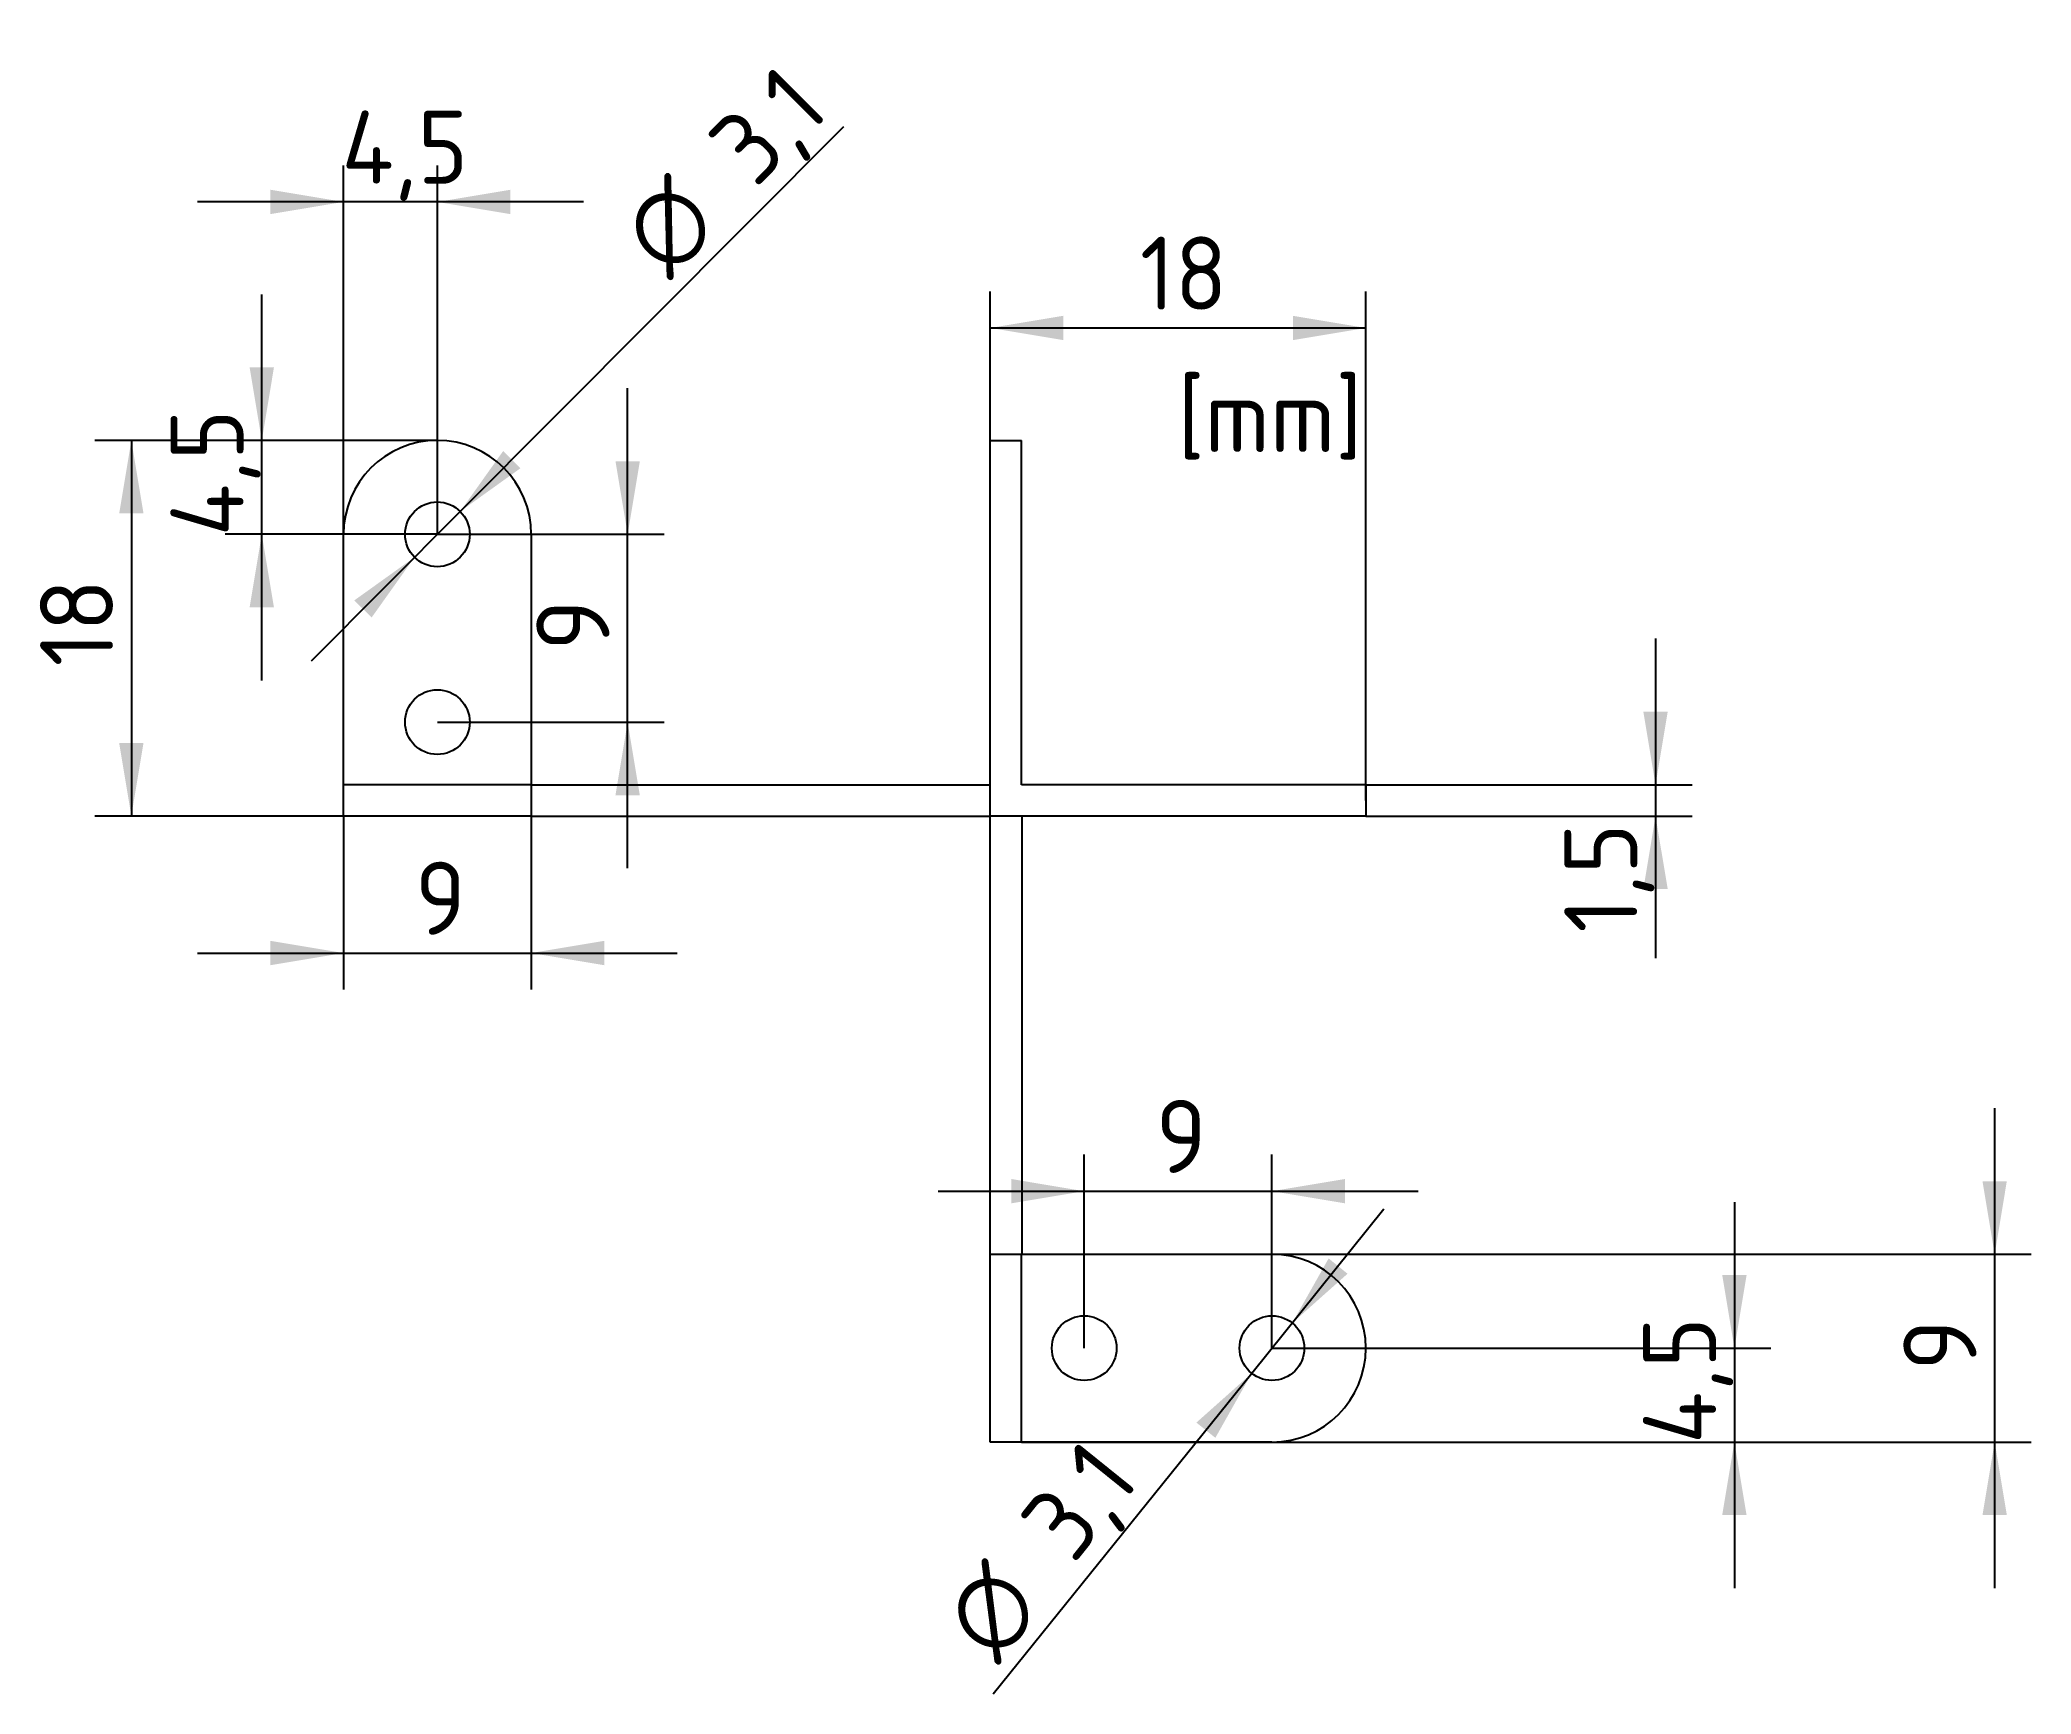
# Model space of a CAD drawing. Header units: millimetres. Extents: x 24.1 to 119.5, y 209.3 to 288.6.
import ezdxf
from ezdxf.enums import TextEntityAlignment as Align
from ezdxf.lldxf.tags import DXFTag

# ---------------------------------------------------------------- set-up
doc = ezdxf.new("R2010")
doc.units = ezdxf.units.MM
doc.layers.add('Default', color=7, linetype='Continuous')
doc.styles.add('SEACAD_seiso_ttf', font='seiso.ttf')
doc.styles.add('SEACAD_semeci1_ttf', font='semeci1.ttf')
tags = doc.linetypes.add('HIDDEN2', pattern=[4.7625, 3.175, -1.5875]).pattern_tags.tags
tags[6:7] = [DXFTag(74, 4), DXFTag(75, 0), DXFTag(340, '0'), DXFTag(46, 0.0), DXFTag(50, 0.0), DXFTag(44, 0.0), DXFTag(45, 0.0)]
tags[4:5] = [DXFTag(74, 4), DXFTag(75, 0), DXFTag(340, '0'), DXFTag(46, 0.0), DXFTag(50, 0.0), DXFTag(44, 0.0), DXFTag(45, 0.0)]
doc.dimstyles.new('ISO', dxfattribs={"dimtxt": 3.5, "dimasz": 3.5, "dimexe": 1.75, "dimexo": 0, "dimgap": 1.75, "dimtad": 1, "dimtxsty": 'SEACAD_seiso_ttf', "dimblk1": '_SE_FILLED', "dimblk2": '_SE_FILLED', "dimsah": 1, "dimcen": 1.75, "dimadec": 0, "dimazin": 0, "dimtfac": 1, "dimtmove": 0, "dimatfit": 3, "dimfxl": 1, "dimtolj": 1, "dimarcsym": 0})

# ---------------------------------------------------------------- blocks, each defined once
blk = doc.blocks.new('DMBLK1')
at = {"layer": 'Default', "linetype": 'Continuous'}
for points in [[(35.148, 244.262), (38.648, 244.845), (35.148, 245.428)], [(51.148, 244.262), (51.148, 245.428), (47.648, 244.845)]]:
    blk.add_hatch(color=7, dxfattribs=at).paths.add_polyline_path(points)
at = {"layer": 'Default', "color": 7, "linetype": 'Continuous'}
for p, q in [((38.648, 251.409), (38.648, 243.095)), ((47.648, 251.409), (47.648, 243.095)), ((31.648, 244.845), (54.648, 244.845))]:
    blk.add_line(p, q, dxfattribs=at)
at = {"layer": 'Default', "color": 7, "linetype": 'Continuous', "style": 'SEACAD_seiso_ttf'}
blk.add_text('9', height=3.5, dxfattribs=at).set_placement((42.074, 249.22), align=Align.TOP_LEFT)
blk = doc.blocks.new('_SE_FILLED')
at = {"color": 0}
blk.add_line((0, 0), (-1, 0), dxfattribs=at)
blk.add_solid([(0, 0), (-1, -0.1665), (-1, 0.1665), (0, 0)], dxfattribs=at)
blk = doc.blocks.new('DMBLK2')
at = {"layer": 'Default', "linetype": 'Continuous'}
for points in [[(118.37, 233.91), (117.204, 233.91), (117.787, 230.41)], [(118.37, 217.91), (117.787, 221.41), (117.204, 217.91)]]:
    blk.add_hatch(color=7, dxfattribs=at).paths.add_polyline_path(points)
at = {"layer": 'Default', "color": 7, "linetype": 'Continuous'}
for p, q in [((117.787, 237.41), (117.787, 214.41)), ((83.15, 230.41), (119.537, 230.41)), ((71.15, 221.41), (119.537, 221.41))]:
    blk.add_line(p, q, dxfattribs=at)
at = {"layer": 'Default', "color": 7, "linetype": 'Continuous', "style": 'SEACAD_seiso_ttf'}
blk.add_text('9', height=3.5, rotation=90, dxfattribs=at).set_placement((113.412, 224.837), align=Align.TOP_LEFT)
blk = doc.blocks.new('DMBLK3')
at = {"layer": 'Default', "linetype": 'Continuous'}
for points in [[(27.899, 265.909), (29.065, 265.909), (28.482, 269.409)], [(27.899, 254.909), (28.482, 251.409), (29.065, 254.909)]]:
    blk.add_hatch(color=7, dxfattribs=at).paths.add_polyline_path(points)
at = {"layer": 'Default', "color": 7, "linetype": 'Continuous'}
for p, q in [((43.148, 269.409), (26.732, 269.409)), ((28.482, 269.409), (28.482, 251.409)), ((43.148, 251.409), (26.732, 251.409))]:
    blk.add_line(p, q, dxfattribs=at)
at = {"layer": 'Default', "color": 7, "linetype": 'Continuous', "style": 'SEACAD_seiso_ttf'}
blk.add_text('18', height=3.5, rotation=90, dxfattribs=at).set_placement((24.107, 258.579), align=Align.TOP_LEFT)
blk = doc.blocks.new('DMBLK4')
at = {"layer": 'Default', "linetype": 'Continuous'}
for points in [[(102.117, 256.409), (100.95, 256.409), (101.533, 252.909)], [(102.117, 247.909), (101.533, 251.409), (100.95, 247.909)]]:
    blk.add_hatch(color=7, dxfattribs=at).paths.add_polyline_path(points)
at = {"layer": 'Default', "color": 7, "linetype": 'Continuous'}
for p, q in [((101.533, 259.909), (101.533, 244.595)), ((87.65, 252.909), (103.283, 252.909)), ((87.65, 251.409), (103.283, 251.409))]:
    blk.add_line(p, q, dxfattribs=at)
at = {"layer": 'Default', "color": 7, "linetype": 'Continuous', "style": 'SEACAD_seiso_ttf'}
blk.add_text('1,5', height=3.5, rotation=90, dxfattribs=at).set_placement((97.158, 245.82), align=Align.TOP_LEFT)
blk = doc.blocks.new('DMBLK5')
at = {"layer": 'Default', "linetype": 'Continuous'}
for points in [[(46.301, 268.897), (44.243, 266.006), (47.127, 268.073)], [(39.17, 261.744), (39.996, 260.92), (42.054, 263.811)]]:
    blk.add_hatch(color=7, dxfattribs=at).paths.add_polyline_path(points)
at = {"layer": 'Default', "color": 7, "linetype": 'Continuous'}
for p, q in [((44.243, 266.006), (62.63, 284.451)), ((37.112, 258.854), (44.243, 266.006))]:
    blk.add_line(p, q, dxfattribs=at)
for s, style, p in [('3,1', 'SEACAD_seiso_ttf', (55.915, 283.912)), ('O', 'SEACAD_semeci1_ttf', (51.681, 279.664))]:
    blk.add_text(s, height=3.5, rotation=45.08824, dxfattribs=dict(at, style=style)).set_placement(p, align=Align.TOP_LEFT)
blk = doc.blocks.new('DMBLK6')
at = {"layer": 'Default', "linetype": 'Continuous'}
for points in [[(86.773, 229.477), (85.865, 230.209), (84.123, 227.117)], [(80.436, 221.612), (82.178, 224.703), (79.528, 222.344)]]:
    blk.add_hatch(color=7, dxfattribs=at).paths.add_polyline_path(points)
at = {"layer": 'Default', "color": 7, "linetype": 'Continuous'}
for p, q in [((88.515, 232.568), (82.178, 224.703)), ((82.178, 224.703), (69.79, 209.329))]:
    blk.add_line(p, q, dxfattribs=at)
for s, style, p in [('3,1', 'SEACAD_seiso_ttf', (70.915, 217.698)), ('O', 'SEACAD_semeci1_ttf', (67.152, 213.028))]:
    blk.add_text(s, height=3.5, rotation=51.1403, dxfattribs=dict(at, style=style)).set_placement(p, align=Align.TOP_LEFT)
blk = doc.blocks.new('DMBLK7')
at = {"layer": 'Default', "linetype": 'Continuous'}
for points in [[(34.15, 272.909), (34.734, 269.409), (35.317, 272.909)], [(34.15, 261.409), (35.317, 261.409), (34.734, 264.909)]]:
    blk.add_hatch(color=7, dxfattribs=at).paths.add_polyline_path(points)
at = {"layer": 'Default', "color": 7, "linetype": 'Continuous'}
for p, q in [((34.734, 257.909), (34.734, 276.409)), ((43.148, 269.409), (32.984, 269.409)), ((43.148, 264.909), (32.984, 264.909))]:
    blk.add_line(p, q, dxfattribs=at)
at = {"layer": 'Default', "color": 7, "linetype": 'Continuous', "style": 'SEACAD_seiso_ttf'}
blk.add_text('4,5', height=3.5, rotation=90, dxfattribs=at).set_placement((30.359, 264.812), align=Align.TOP_LEFT)
blk = doc.blocks.new('DMBLK8')
at = {"layer": 'Default', "linetype": 'Continuous'}
for points in [[(73.15, 275.381), (69.65, 274.798), (73.15, 274.215)], [(84.15, 275.381), (84.15, 274.215), (87.65, 274.798)]]:
    blk.add_hatch(color=7, dxfattribs=at).paths.add_polyline_path(points)
at = {"layer": 'Default', "color": 7, "linetype": 'Continuous'}
for p, q in [((69.65, 269.409), (69.65, 276.548)), ((87.65, 252.159), (87.65, 276.548)), ((69.65, 274.798), (87.65, 274.798))]:
    blk.add_line(p, q, dxfattribs=at)
at = {"layer": 'Default', "color": 7, "linetype": 'Continuous', "style": 'SEACAD_seiso_ttf'}
blk.add_text('18', height=3.5, dxfattribs=at).set_placement((76.821, 279.173), align=Align.TOP_LEFT)
blk = doc.blocks.new('DMBLK9')
at = {"layer": 'Default', "linetype": 'Continuous'}
for points in [[(52.852, 268.409), (51.685, 268.409), (52.269, 264.909)], [(52.852, 252.409), (52.269, 255.909), (51.685, 252.409)]]:
    blk.add_hatch(color=7, dxfattribs=at).paths.add_polyline_path(points)
at = {"layer": 'Default', "color": 7, "linetype": 'Continuous'}
for p, q in [((52.269, 248.909), (52.269, 271.909)), ((43.148, 264.909), (54.019, 264.909)), ((43.148, 255.909), (54.019, 255.909))]:
    blk.add_line(p, q, dxfattribs=at)
at = {"layer": 'Default', "color": 7, "linetype": 'Continuous', "style": 'SEACAD_seiso_ttf'}
blk.add_text('9', height=3.5, rotation=90, dxfattribs=at).set_placement((47.894, 259.335), align=Align.TOP_LEFT)
blk = doc.blocks.new('DMBLK10')
at = {"layer": 'Default', "linetype": 'Continuous'}
for points in [[(70.65, 234.016), (70.65, 232.849), (74.15, 233.432)], [(86.65, 234.016), (83.15, 233.432), (86.65, 232.849)]]:
    blk.add_hatch(color=7, dxfattribs=at).paths.add_polyline_path(points)
at = {"layer": 'Default', "color": 7, "linetype": 'Continuous'}
for p, q in [((74.15, 225.91), (74.15, 235.182)), ((83.15, 225.91), (83.15, 235.182)), ((67.15, 233.432), (90.15, 233.432))]:
    blk.add_line(p, q, dxfattribs=at)
at = {"layer": 'Default', "color": 7, "linetype": 'Continuous', "style": 'SEACAD_seiso_ttf'}
blk.add_text('9', height=3.5, dxfattribs=at).set_placement((77.576, 237.807), align=Align.TOP_LEFT)
blk = doc.blocks.new('DMBLK11')
at = {"layer": 'Default', "linetype": 'Continuous'}
for points in [[(35.148, 281.421), (35.148, 280.254), (38.648, 280.837)], [(46.648, 281.421), (43.148, 280.837), (46.648, 280.254)]]:
    blk.add_hatch(color=7, dxfattribs=at).paths.add_polyline_path(points)
at = {"layer": 'Default', "color": 7, "linetype": 'Continuous'}
for p, q in [((38.648, 264.909), (38.648, 282.587)), ((43.148, 264.909), (43.148, 282.587)), ((50.148, 280.837), (31.648, 280.837))]:
    blk.add_line(p, q, dxfattribs=at)
at = {"layer": 'Default', "color": 7, "linetype": 'Continuous', "style": 'SEACAD_seiso_ttf'}
blk.add_text('4,5', height=3.5, dxfattribs=at).set_placement((38.552, 285.212), align=Align.TOP_LEFT)
blk = doc.blocks.new('DMBLK12')
at = {"layer": 'Default', "linetype": 'Continuous'}
for points in [[(105.897, 229.41), (104.73, 229.41), (105.313, 225.91)], [(105.897, 217.91), (105.313, 221.41), (104.73, 217.91)]]:
    blk.add_hatch(color=7, dxfattribs=at).paths.add_polyline_path(points)
at = {"layer": 'Default', "color": 7, "linetype": 'Continuous'}
for p, q in [((105.313, 232.91), (105.313, 214.41)), ((83.15, 225.91), (107.063, 225.91)), ((83.15, 221.41), (107.063, 221.41))]:
    blk.add_line(p, q, dxfattribs=at)
at = {"layer": 'Default', "color": 7, "linetype": 'Continuous', "style": 'SEACAD_seiso_ttf'}
blk.add_text('4,5', height=3.5, rotation=90, dxfattribs=at).set_placement((100.938, 221.314), align=Align.TOP_LEFT)

msp = doc.modelspace()

# ---------------------------------------------------------------- linework, layer by layer
at = {"layer": 'Default', "color": 7, "linetype": 'Continuous'}
for p, q in [((69.65, 251.409), (69.65, 269.409)), ((69.65, 269.409), (71.15, 269.409)), ((71.15, 252.909), (71.15, 269.409)), ((38.648, 251.409), (38.648, 264.909)), ((47.648, 264.909), (47.648, 251.409)), ((87.65, 252.909), (71.15, 252.909)), ((87.65, 252.909), (87.65, 251.409)), ((47.648, 251.409), (38.648, 251.409)), ((87.65, 251.409), (69.65, 251.409)), ((69.65, 221.41), (69.65, 230.41)), ((69.65, 230.41), (83.15, 230.41)), ((83.15, 221.41), (69.65, 221.41))]:
    msp.add_line(p, q, dxfattribs=at)
at = {"layer": 'Default', "color": 7, "linetype": 'HIDDEN2'}
for p, q in [((47.648, 252.909), (38.648, 252.909)), ((47.648, 252.909), (69.648, 252.909)), ((47.648, 251.409), (69.648, 251.409)), ((69.65, 230.41), (69.65, 251.41)), ((71.17, 230.41), (71.17, 251.41)), ((71.15, 221.41), (71.15, 230.41))]:
    msp.add_line(p, q, dxfattribs=at)
at = {"layer": 'Default', "color": 7, "linetype": 'Continuous'}
for centre in [(43.148, 264.909), (43.148, 255.909), (74.15, 225.91), (83.15, 225.91)]:
    msp.add_circle(centre, 1.55, dxfattribs=at)
for centre, start, end in [((43.148, 264.909), 0, 180), ((83.15, 225.91), 270, 90)]:
    msp.add_arc(centre, 4.5, start, end, dxfattribs=at)

# ---------------------------------------------------------------- texts
at = {"layer": 'Default', "color": 7, "linetype": 'Continuous', "style": 'SEACAD_seiso_ttf'}
msp.add_text('[mm]', height=3.5, dxfattribs=at).set_placement((78.618, 272.346), align=Align.TOP_LEFT)

# ---------------------------------------------------------------- dimensions: what is measured, and where the dimension line sits
at = {"layer": 'Default', "color": 7, "linetype": 'Continuous'}
for p1, p2, picture, middle in [((42.054, 263.811), (44.243, 266.006), 'DMBLK5', (53.914, 275.708)), ((84.123, 227.117), (82.178, 224.703), 'DMBLK6', (77.535, 218.942))]:
    dim = msp.add_diameter_dim_2p(p1=p1, p2=p2, text='\\A1;<>', dimstyle='ISO', override={"dimtmove": 1}, dxfattribs=at)
    dim.commit()
    dim.dimension.update_dxf_attribs({"geometry": picture, "text_midpoint": middle, "dimtype": 163})
for base, p1, p2, picture, middle in [((38.648, 280.837), (43.148, 264.909), (38.648, 264.909), 'DMBLK11', (40.898, 280.837)), ((87.65, 274.798), (69.65, 251.409), (87.65, 252.159), 'DMBLK8', (78.65, 274.798))]:
    dim = msp.add_linear_dim(base=base, p1=p1, p2=p2, text='\\A1;<>', dimstyle='ISO', dxfattribs=at)
    dim.commit()
    dim.dimension.update_dxf_attribs({"geometry": picture, "text_midpoint": middle, "dimtype": 160})
for base, p1, p2, angle, picture, middle, dimtype in [((34.734, 264.909), (43.148, 264.909), (43.148, 269.409), 90, 'DMBLK7', (34.734, 267.159), 161), ((52.269, 255.909), (43.148, 255.909), (43.148, 264.909), 90, 'DMBLK9', (52.269, 260.409), 161), ((28.482, 269.409), (43.148, 269.409), (43.148, 251.409), 270, 'DMBLK3', (28.482, 260.409), 161), ((101.533, 252.909), (87.65, 252.909), (87.65, 251.409), 270, 'DMBLK4', (101.533, 251.102), 161), ((38.648, 244.845), (38.648, 251.409), (47.648, 251.409), 0, 'DMBLK1', (43.148, 244.845), 161), ((74.15, 233.432), (74.15, 225.91), (83.15, 225.91), 0, 'DMBLK10', (78.65, 233.432), 161), ((117.787, 221.41), (69.65, 230.41), (71.15, 221.41), 90, 'DMBLK2', (117.787, 225.91), 160), ((105.313, 225.91), (83.15, 225.91), (83.15, 221.41), 270, 'DMBLK12', (105.313, 223.66), 161)]:
    dim = msp.add_linear_dim(base=base, p1=p1, p2=p2, angle=angle, text='\\A1;<>', dimstyle='ISO', dxfattribs=at)
    dim.commit()
    dim.dimension.update_dxf_attribs({"geometry": picture, "text_midpoint": middle, "dimtype": dimtype})

doc.saveas('drawing.dxf')
